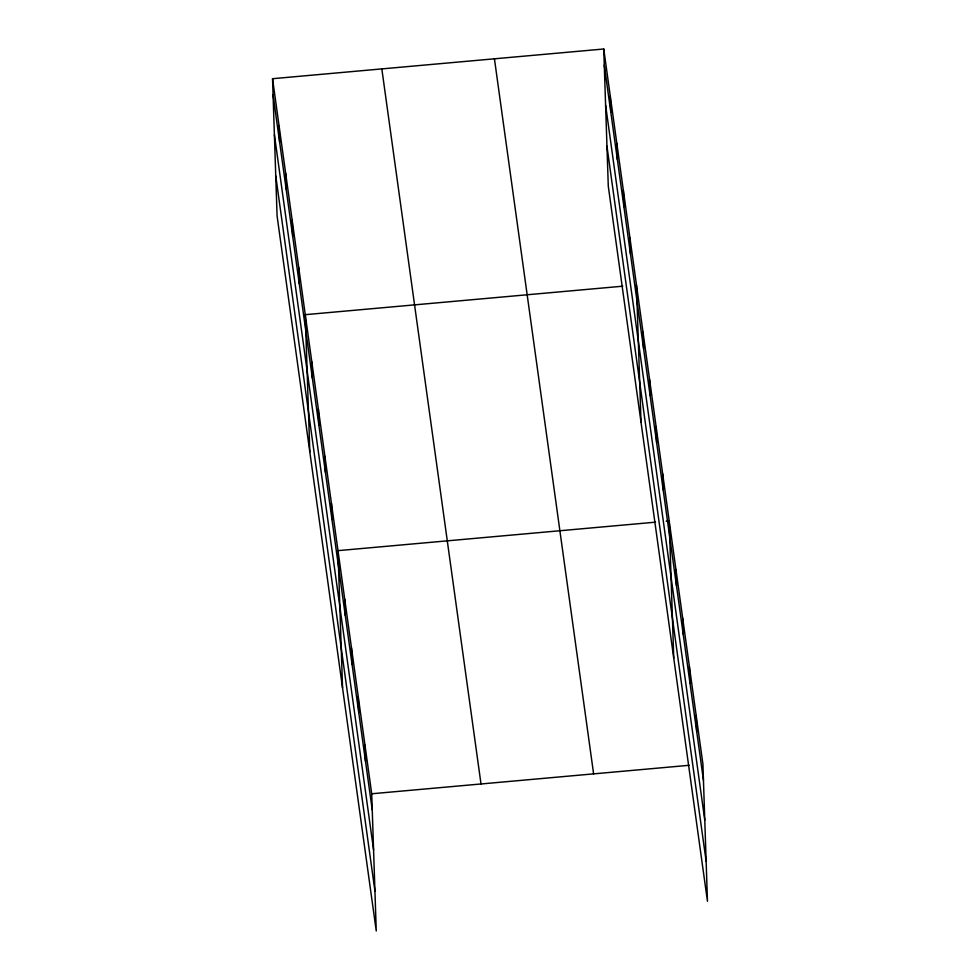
<?xml version="1.0" encoding="UTF-8"?>
<svg xmlns="http://www.w3.org/2000/svg" width="980" height="980" viewBox="0 0 980 980"><rect width="100%" height="100%" fill="white"/><g stroke="black" fill="none" stroke-linecap="round" stroke-linejoin="round"><path stroke-width="1.47" d="M272.538 78.706L371.714 793.776L376.259 931L277.083 215.931L272.538 78.706L603.741 49L702.917 764.069L707.462 901.294L608.286 186.225L603.741 49M622.802 286.197L305.258 314.678L309.815 451.903M655.534 522.168L337.99 550.65L342.547 687.874M666.155 521.213L669.193 520.943L673.75 658.168M371.714 793.776L689.246 765.294M604.268 65.109L703.444 780.166M605.591 105.068L704.779 820.138M606.963 146.253L706.139 861.322M494.435 58.8L593.611 773.869M381.833 68.906L481.009 783.976M273.065 94.815L372.241 809.884M274.4 134.787L373.576 849.844M275.76 175.971L374.936 891.028M696.168 715.437L696.707 731.545M689.43 666.817L689.957 682.925M682.68 618.196L683.219 634.293M675.943 569.564L676.47 585.673M662.652 473.744L663.178 489.853M656.098 426.557L656.637 442.654M649.556 379.358L650.095 395.467M643.015 332.171L643.542 348.268M636.461 284.972L641.018 422.196M629.92 237.773L630.458 253.881M623.378 190.586L623.905 206.682M616.824 143.386L617.363 159.495M610.283 96.199L610.822 112.296M364.964 745.155L365.503 761.252M358.227 696.523L358.754 712.632M351.477 647.903L352.016 664.011M344.74 599.282L345.266 615.379M331.448 503.463L331.975 519.559M324.895 456.264L325.434 472.372M318.353 409.077L318.892 425.173M311.812 361.877L312.338 377.986M298.716 267.491L299.255 283.588M292.175 220.292L292.702 236.4M285.621 173.105L286.16 189.201M279.079 125.906L279.618 142.014"/></g></svg>
